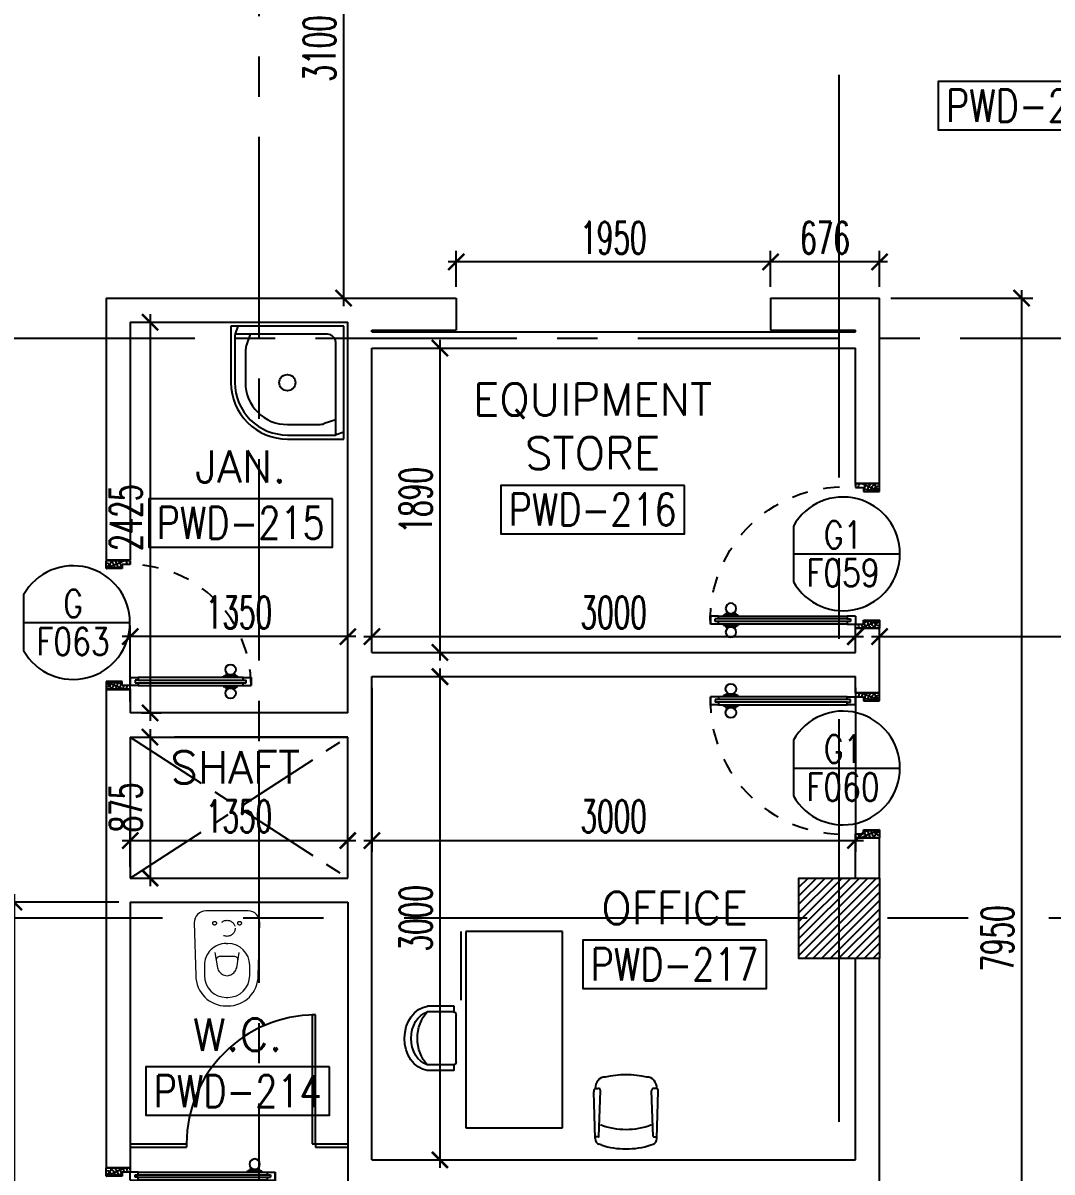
# Model space of a CAD drawing. Extents: x 88852.7 to 88945.7, y 39921.6 to 40001.1.
# Drawn here: x 88912.14 to 88918.53, y 39941.3 to 39948.44 of the extents above; entities that cross this region are included whole.
import ezdxf
from ezdxf.enums import TextEntityAlignment as Align

# ---------------------------------------------------------------- set-up
doc = ezdxf.new("R2010")
doc.units = 0
doc.header["$MEASUREMENT"] = 0
doc.header["$PDMODE"] = 34
for name, pattern in [('CENTER', [2, 1.25, -0.25, 0.25, -0.25]), ('CENTER2', [1.125, 0.75, -0.125, 0.125, -0.125]), ('CENTERX2', [4, 2.5, -0.5, 0.5, -0.5]), ('HIDDEN', [0.375, 0.25, -0.125]), ('HIDDEN2', [0.1875, 0.125, -0.0625])]:
    doc.linetypes.add(name, pattern=pattern)
doc.layers.get('0').update_dxf_attribs({"linetype": 'CONTINUOUS'})
doc.layers.get('DEFPOINTS').update_dxf_attribs({"linetype": 'CONTINUOUS'})
for name, color, linetype in [('AXES', 11, 'CENTERX2'), ('AXES1', 11, 'CENTER'), ('COL', 2, 'CONTINUOUS'), ('DIM', 4, 'CONTINUOUS'), ('DOOR', 7, 'CONTINUOUS'), ('DOOR-CR', 4, 'CONTINUOUS'), ('DOOR-NO', 3, 'CONTINUOUS'), ('FIX', 3, 'CONTINUOUS'), ('FMCHAIR', 3, 'CONTINUOUS'), ('FMDESK', 4, 'CONTINUOUS'), ('HAT', 8, 'CONTINUOUS'), ('PART', 5, 'CONTINUOUS'), ('RM-BOX', 4, 'CONTINUOUS'), ('RM-NAME', 2, 'CONTINUOUS'), ('RM-NO', 2, 'CONTINUOUS'), ('WALL', 2, 'CONTINUOUS')]:
    doc.layers.add(name, color=color, linetype=linetype)
doc.styles.add('ROMANS', font='ROMANS.shx', dxfattribs={"width": 0.6})
doc.dimstyles.new('STANDARD in', dxfattribs={"dimtxt": 0.2, "dimasz": 0.1, "dimexe": 0.07, "dimexo": 0.07, "dimgap": 0.05, "dimtad": 1, "dimdec": 0, "dimlfac": 1000, "dimzin": 0, "dimdsep": 46, "dimtxsty": 'ROMANS', "dimblk": 'ARCHTICK', "dimcen": 0.05, "dimdle": 0.05, "dimclrd": 4, "dimclre": 4, "dimclrt": 2, "dimadec": 0, "dimazin": 0, "dimtfac": 1, "dimtdec": 0, "dimtmove": 2, "dimatfit": 3, "dimfxl": 0, "dimtolj": 1, "dimtzin": 0, "dimarcsym": 0})

# ---------------------------------------------------------------- blocks, each defined once
blk = doc.blocks.new('_ARCHTICK')
at = {"color": 0, "linetype": 'ByBlock', "const_width": 0.15}
blk.add_lwpolyline([(-0.5, -0.5), (0.5, 0.5)], dxfattribs=at)
blk = doc.blocks.new('*D284')
at = {"layer": 'DEFPOINTS', "color": 0, "linetype": 'ByBlock'}
for p in [(88916.7838, 39946.9537), (88916.7838, 39946.7296), (88917.4603, 39946.7296)]:
    blk.add_point(p, dxfattribs=at)
at = {"layer": 'DIM', "color": 4, "linetype": 'ByBlock', "lineweight": -2}
for p, q in [((88916.7838, 39946.7996), (88916.7838, 39947.0237)), ((88917.4603, 39946.7996), (88917.4603, 39947.0237)), ((88917.5103, 39946.9537), (88916.7338, 39946.9537))]:
    blk.add_line(p, q, dxfattribs=at)
at = {"layer": 'DIM', "color": 4, "linetype": 'ByBlock', "lineweight": -2, "xscale": 0.1, "yscale": 0.1, "zscale": 0.1, "rotation": 180}
blk.add_blockref('_ARCHTICK', (88916.7838, 39946.9537), dxfattribs=at)
at = {"layer": 'DIM', "color": 4, "linetype": 'ByBlock', "lineweight": -2, "xscale": 0.1, "yscale": 0.1, "zscale": 0.1}
blk.add_blockref('_ARCHTICK', (88917.4603, 39946.9537), dxfattribs=at)
at = {"layer": 'DIM', "color": 2, "linetype": 'ByBlock', "insert": (88917.122, 39947.1037), "char_height": 0.2, "attachment_point": 5, "style": 'ROMANS'}
blk.add_mtext('\\A1;676', dxfattribs=at)
blk = doc.blocks.new('*D293')
at = {"layer": 'DEFPOINTS', "color": 0, "linetype": 'ByBlock'}
for p in [(88921.4603, 39944.6281), (88917.4603, 39944.4796), (88921.4603, 39944.4754)]:
    blk.add_point(p, dxfattribs=at)
at = {"layer": 'DIM', "color": 4, "linetype": 'ByBlock', "lineweight": -2}
for p, q in [((88917.4603, 39944.5496), (88917.4603, 39944.6981)), ((88921.4603, 39944.5454), (88921.4603, 39944.6981)), ((88917.4103, 39944.6281), (88921.5103, 39944.6281))]:
    blk.add_line(p, q, dxfattribs=at)
at = {"layer": 'DIM', "color": 4, "linetype": 'ByBlock', "lineweight": -2, "xscale": 0.1, "yscale": 0.1, "zscale": 0.1, "rotation": 180}
blk.add_blockref('_ARCHTICK', (88917.4603, 39944.6281), dxfattribs=at)
at = {"layer": 'DIM', "color": 4, "linetype": 'ByBlock', "lineweight": -2, "xscale": 0.1, "yscale": 0.1, "zscale": 0.1}
blk.add_blockref('_ARCHTICK', (88921.4603, 39944.6281), dxfattribs=at)
at = {"layer": 'DIM', "color": 2, "linetype": 'ByBlock', "insert": (88919.4603, 39944.7781), "char_height": 0.2, "attachment_point": 5, "style": 'ROMANS'}
blk.add_mtext('\\A1;4000', dxfattribs=at)
blk = doc.blocks.new('*D294')
at = {"layer": 'DEFPOINTS', "color": 0, "linetype": 'ByBlock'}
for p in [(88917.4603, 39946.7296), (88917.4603, 39938.7796), (88918.3422, 39938.7796)]:
    blk.add_point(p, dxfattribs=at)
at = {"layer": 'DIM', "color": 4, "linetype": 'ByBlock', "lineweight": -2}
for p, q in [((88917.5303, 39946.7296), (88918.4122, 39946.7296)), ((88918.3422, 39946.7796), (88918.3422, 39938.7296)), ((88917.5303, 39938.7796), (88918.4122, 39938.7796))]:
    blk.add_line(p, q, dxfattribs=at)
at = {"layer": 'DIM', "color": 4, "linetype": 'ByBlock', "lineweight": -2, "xscale": 0.1, "yscale": 0.1, "zscale": 0.1}
for p, rotation in [((88918.3422, 39946.7296), 90), ((88918.3422, 39938.7796), 270)]:
    blk.add_blockref('_ARCHTICK', p, dxfattribs=dict(at, rotation=rotation))
at = {"layer": 'DIM', "color": 2, "linetype": 'ByBlock', "insert": (88918.1922, 39942.7546), "char_height": 0.2, "attachment_point": 5, "rotation": 90, "style": 'ROMANS'}
blk.add_mtext('\\A1;7950', dxfattribs=at)
blk = doc.blocks.new('*D281')
at = {"layer": 'DEFPOINTS', "color": 0, "linetype": 'ByBlock'}
for p in [(88912.8103, 39944.6281), (88912.8103, 39944.1546), (88914.1603, 39944.1546)]:
    blk.add_point(p, dxfattribs=at)
at = {"layer": 'DIM', "color": 4, "linetype": 'ByBlock', "lineweight": -2}
for p, q in [((88912.8103, 39944.2246), (88912.8103, 39944.6981)), ((88914.1603, 39944.2246), (88914.1603, 39944.6981)), ((88914.2103, 39944.6281), (88912.7603, 39944.6281))]:
    blk.add_line(p, q, dxfattribs=at)
at = {"layer": 'DIM', "color": 4, "linetype": 'ByBlock', "lineweight": -2, "xscale": 0.1, "yscale": 0.1, "zscale": 0.1, "rotation": 180}
blk.add_blockref('_ARCHTICK', (88912.8103, 39944.6281), dxfattribs=at)
at = {"layer": 'DIM', "color": 4, "linetype": 'ByBlock', "lineweight": -2, "xscale": 0.1, "yscale": 0.1, "zscale": 0.1}
blk.add_blockref('_ARCHTICK', (88914.1603, 39944.6281), dxfattribs=at)
at = {"layer": 'DIM', "color": 2, "linetype": 'ByBlock', "insert": (88913.4853, 39944.7781), "char_height": 0.2, "attachment_point": 5, "style": 'ROMANS'}
blk.add_mtext('\\A1;1350', dxfattribs=at)
blk = doc.blocks.new('*D280')
at = {"layer": 'DEFPOINTS', "color": 0, "linetype": 'ByBlock'}
for p in [(88912.8103, 39946.5796), (88912.8103, 39944.1546), (88912.933, 39944.1546)]:
    blk.add_point(p, dxfattribs=at)
at = {"layer": 'DIM', "color": 4, "linetype": 'ByBlock', "lineweight": -2}
for p, q in [((88912.8803, 39946.5796), (88913.003, 39946.5796)), ((88912.933, 39946.6296), (88912.933, 39944.1046)), ((88912.8803, 39944.1546), (88913.003, 39944.1546))]:
    blk.add_line(p, q, dxfattribs=at)
at = {"layer": 'DIM', "color": 4, "linetype": 'ByBlock', "lineweight": -2, "xscale": 0.1, "yscale": 0.1, "zscale": 0.1}
for p, rotation in [((88912.933, 39946.5796), 90), ((88912.933, 39944.1546), 270)]:
    blk.add_blockref('_ARCHTICK', p, dxfattribs=dict(at, rotation=rotation))
at = {"layer": 'DIM', "color": 2, "linetype": 'ByBlock', "insert": (88912.783, 39945.3671), "char_height": 0.2, "attachment_point": 5, "rotation": 90, "style": 'ROMANS'}
blk.add_mtext('\\A1;2425', dxfattribs=at)
blk = doc.blocks.new('*D282')
at = {"layer": 'DEFPOINTS', "color": 0, "linetype": 'ByBlock'}
for p in [(88914.3103, 39946.4196), (88914.3103, 39944.5296), (88914.7323, 39944.5296)]:
    blk.add_point(p, dxfattribs=at)
at = {"layer": 'DIM', "color": 4, "linetype": 'ByBlock', "lineweight": -2}
for p, q in [((88914.7323, 39946.4696), (88914.7323, 39944.4796)), ((88914.3803, 39946.4196), (88914.8023, 39946.4196)), ((88914.3803, 39944.5296), (88914.8023, 39944.5296))]:
    blk.add_line(p, q, dxfattribs=at)
at = {"layer": 'DIM', "color": 4, "linetype": 'ByBlock', "lineweight": -2, "xscale": 0.1, "yscale": 0.1, "zscale": 0.1}
for p, rotation in [((88914.7323, 39946.4196), 90), ((88914.7323, 39944.5296), 270)]:
    blk.add_blockref('_ARCHTICK', p, dxfattribs=dict(at, rotation=rotation))
at = {"layer": 'DIM', "color": 2, "linetype": 'ByBlock', "insert": (88914.5823, 39945.4746), "char_height": 0.2, "attachment_point": 5, "rotation": 90, "style": 'ROMANS'}
blk.add_mtext('\\A1;1890', dxfattribs=at)
blk = doc.blocks.new('*D288')
at = {"layer": 'DEFPOINTS', "color": 0, "linetype": 'ByBlock'}
for p in [(88914.1603, 39943.3621), (88912.8103, 39943.1296), (88914.1603, 39943.1296)]:
    blk.add_point(p, dxfattribs=at)
at = {"layer": 'DIM', "color": 4, "linetype": 'ByBlock', "lineweight": -2}
for p, q in [((88912.8103, 39943.1996), (88912.8103, 39943.4321)), ((88914.1603, 39943.1996), (88914.1603, 39943.4321)), ((88912.7603, 39943.3621), (88914.2103, 39943.3621))]:
    blk.add_line(p, q, dxfattribs=at)
at = {"layer": 'DIM', "color": 4, "linetype": 'ByBlock', "lineweight": -2, "xscale": 0.1, "yscale": 0.1, "zscale": 0.1, "rotation": 180}
blk.add_blockref('_ARCHTICK', (88912.8103, 39943.3621), dxfattribs=at)
at = {"layer": 'DIM', "color": 4, "linetype": 'ByBlock', "lineweight": -2, "xscale": 0.1, "yscale": 0.1, "zscale": 0.1}
blk.add_blockref('_ARCHTICK', (88914.1603, 39943.3621), dxfattribs=at)
at = {"layer": 'DIM', "color": 2, "linetype": 'ByBlock', "insert": (88913.4853, 39943.5121), "char_height": 0.2, "attachment_point": 5, "style": 'ROMANS'}
blk.add_mtext('\\A1;1350', dxfattribs=at)
blk = doc.blocks.new('*D290')
at = {"layer": 'DEFPOINTS', "color": 0, "linetype": 'ByBlock'}
for p in [(88912.8103, 39942.9796), (88912.0892, 39939.1796), (88912.8103, 39939.1796)]:
    blk.add_point(p, dxfattribs=at)
at = {"layer": 'DIM', "color": 4, "linetype": 'ByBlock', "lineweight": -2}
for p, q in [((88912.0892, 39943.0296), (88912.0892, 39939.1296)), ((88912.7403, 39942.9796), (88912.0192, 39942.9796)), ((88912.7403, 39939.1796), (88912.0192, 39939.1796))]:
    blk.add_line(p, q, dxfattribs=at)
at = {"layer": 'DIM', "color": 4, "linetype": 'ByBlock', "lineweight": -2, "xscale": 0.1, "yscale": 0.1, "zscale": 0.1}
for p, rotation in [((88912.0892, 39942.9796), 90), ((88912.0892, 39939.1796), 270)]:
    blk.add_blockref('_ARCHTICK', p, dxfattribs=dict(at, rotation=rotation))
at = {"layer": 'DIM', "color": 2, "linetype": 'ByBlock', "insert": (88911.9392, 39941.0796), "char_height": 0.2, "attachment_point": 5, "rotation": 90, "style": 'ROMANS'}
blk.add_mtext('\\A1;3800', dxfattribs=at)
blk = doc.blocks.new('*D286')
at = {"layer": 'DEFPOINTS', "color": 0, "linetype": 'ByBlock'}
for p in [(88914.3103, 39944.3796), (88914.3103, 39941.3796), (88914.7323, 39941.3796)]:
    blk.add_point(p, dxfattribs=at)
at = {"layer": 'DIM', "color": 4, "linetype": 'ByBlock', "lineweight": -2}
for p, q in [((88914.3803, 39944.3796), (88914.8023, 39944.3796)), ((88914.7323, 39944.4296), (88914.7323, 39941.3296)), ((88914.3803, 39941.3796), (88914.8023, 39941.3796))]:
    blk.add_line(p, q, dxfattribs=at)
at = {"layer": 'DIM', "color": 4, "linetype": 'ByBlock', "lineweight": -2, "xscale": 0.1, "yscale": 0.1, "zscale": 0.1}
for p, rotation in [((88914.7323, 39944.3796), 90), ((88914.7323, 39941.3796), 270)]:
    blk.add_blockref('_ARCHTICK', p, dxfattribs=dict(at, rotation=rotation))
at = {"layer": 'DIM', "color": 2, "linetype": 'ByBlock', "insert": (88914.5823, 39942.8796), "char_height": 0.2, "attachment_point": 5, "rotation": 90, "style": 'ROMANS'}
blk.add_mtext('\\A1;3000', dxfattribs=at)
blk = doc.blocks.new('*D287')
at = {"layer": 'DEFPOINTS', "color": 0, "linetype": 'ByBlock'}
for p in [(88912.8103, 39944.0046), (88912.8103, 39943.1296), (88912.933, 39943.1296)]:
    blk.add_point(p, dxfattribs=at)
at = {"layer": 'DIM', "color": 4, "linetype": 'ByBlock', "lineweight": -2}
for p, q in [((88912.8803, 39944.0046), (88913.003, 39944.0046)), ((88912.933, 39944.0546), (88912.933, 39943.0796)), ((88912.8803, 39943.1296), (88913.003, 39943.1296))]:
    blk.add_line(p, q, dxfattribs=at)
at = {"layer": 'DIM', "color": 4, "linetype": 'ByBlock', "lineweight": -2, "xscale": 0.1, "yscale": 0.1, "zscale": 0.1}
for p, rotation in [((88912.933, 39944.0046), 90), ((88912.933, 39943.1296), 270)]:
    blk.add_blockref('_ARCHTICK', p, dxfattribs=dict(at, rotation=rotation))
at = {"layer": 'DIM', "color": 2, "linetype": 'ByBlock', "insert": (88912.783, 39943.5671), "char_height": 0.2, "attachment_point": 5, "rotation": 90, "style": 'ROMANS'}
blk.add_mtext('\\A1;875', dxfattribs=at)
blk = doc.blocks.new('*D283')
at = {"layer": 'DEFPOINTS', "color": 0, "linetype": 'ByBlock'}
for p in [(88917.3103, 39944.6281), (88914.3103, 39944.5296), (88917.3103, 39944.5296)]:
    blk.add_point(p, dxfattribs=at)
at = {"layer": 'DIM', "color": 4, "linetype": 'ByBlock', "lineweight": -2}
for p, q in [((88914.3103, 39944.5996), (88914.3103, 39944.6981)), ((88917.3103, 39944.5996), (88917.3103, 39944.6981)), ((88914.2603, 39944.6281), (88917.3603, 39944.6281))]:
    blk.add_line(p, q, dxfattribs=at)
at = {"layer": 'DIM', "color": 4, "linetype": 'ByBlock', "lineweight": -2, "xscale": 0.1, "yscale": 0.1, "zscale": 0.1, "rotation": 180}
blk.add_blockref('_ARCHTICK', (88914.3103, 39944.6281), dxfattribs=at)
at = {"layer": 'DIM', "color": 4, "linetype": 'ByBlock', "lineweight": -2, "xscale": 0.1, "yscale": 0.1, "zscale": 0.1}
blk.add_blockref('_ARCHTICK', (88917.3103, 39944.6281), dxfattribs=at)
at = {"layer": 'DIM', "color": 2, "linetype": 'ByBlock', "insert": (88915.8103, 39944.7781), "char_height": 0.2, "attachment_point": 5, "style": 'ROMANS'}
blk.add_mtext('\\A1;3000', dxfattribs=at)
blk = doc.blocks.new('*D285')
at = {"layer": 'DEFPOINTS', "color": 0, "linetype": 'ByBlock'}
for p in [(88914.8338, 39946.9537), (88914.8338, 39946.7296), (88916.7838, 39946.7296)]:
    blk.add_point(p, dxfattribs=at)
at = {"layer": 'DIM', "color": 4, "linetype": 'ByBlock', "lineweight": -2}
for p, q in [((88914.8338, 39946.7996), (88914.8338, 39947.0237)), ((88916.7838, 39946.7996), (88916.7838, 39947.0237)), ((88916.8338, 39946.9537), (88914.7838, 39946.9537))]:
    blk.add_line(p, q, dxfattribs=at)
at = {"layer": 'DIM', "color": 4, "linetype": 'ByBlock', "lineweight": -2, "xscale": 0.1, "yscale": 0.1, "zscale": 0.1, "rotation": 180}
blk.add_blockref('_ARCHTICK', (88914.8338, 39946.9537), dxfattribs=at)
at = {"layer": 'DIM', "color": 4, "linetype": 'ByBlock', "lineweight": -2, "xscale": 0.1, "yscale": 0.1, "zscale": 0.1}
blk.add_blockref('_ARCHTICK', (88916.7838, 39946.9537), dxfattribs=at)
at = {"layer": 'DIM', "color": 2, "linetype": 'ByBlock', "insert": (88915.8088, 39947.1037), "char_height": 0.2, "attachment_point": 5, "style": 'ROMANS'}
blk.add_mtext('\\A1;1950', dxfattribs=at)
blk = doc.blocks.new('*D289')
at = {"layer": 'DEFPOINTS', "color": 0, "linetype": 'ByBlock'}
for p in [(88914.3103, 39944.3796), (88917.3103, 39944.3796), (88917.3103, 39943.3621)]:
    blk.add_point(p, dxfattribs=at)
at = {"layer": 'DIM', "color": 4, "linetype": 'ByBlock', "lineweight": -2}
for p, q in [((88914.3103, 39944.3096), (88914.3103, 39943.2921)), ((88917.3103, 39944.3096), (88917.3103, 39943.2921)), ((88914.2603, 39943.3621), (88917.3603, 39943.3621))]:
    blk.add_line(p, q, dxfattribs=at)
at = {"layer": 'DIM', "color": 4, "linetype": 'ByBlock', "lineweight": -2, "xscale": 0.1, "yscale": 0.1, "zscale": 0.1, "rotation": 180}
blk.add_blockref('_ARCHTICK', (88914.3103, 39943.3621), dxfattribs=at)
at = {"layer": 'DIM', "color": 4, "linetype": 'ByBlock', "lineweight": -2, "xscale": 0.1, "yscale": 0.1, "zscale": 0.1}
blk.add_blockref('_ARCHTICK', (88917.3103, 39943.3621), dxfattribs=at)
at = {"layer": 'DIM', "color": 2, "linetype": 'ByBlock', "insert": (88915.8103, 39943.5121), "char_height": 0.2, "attachment_point": 5, "style": 'ROMANS'}
blk.add_mtext('\\A1;3000', dxfattribs=at)
blk = doc.blocks.new('JAN-001')
for p, q in [((730, -30), (30, -30)), ((30, -30), (30, -730)), ((687.8, -30), (703.6, -76)), ((730, -380), (730, -30)), ((80, -130), (80, -704.6)), ((704.6, -80), (130, -80)), ((609.8, -80), (634.5, -151.8)), ((705, -380), (705, -84.2)), ((640, -380), (640, -184.4)), ((80, -609.8), (151.8, -634.5)), ((184.4, -640), (380, -640)), ((30, -687.8), (76, -703.6)), ((84.2, -705), (380, -705)), ((30, -730), (380, -730))]:
    blk.add_line(p, q)
blk.add_circle((380, -380), 50)
for centre, radius, start, end in [((130, -130), 50, 90, 180), ((680, -84.2), 25, 0, 19.0039), ((540, -184.4), 100, 0, 19.0039), ((380, -380), 350, 270, 0), ((380, -380), 325, 270, 0), ((380, -380), 260, 270, 0), ((184.4, -540), 100, 250.9961, 270), ((84.2, -680), 25, 250.9961, 270)]:
    blk.add_arc(centre, radius, start, end)
blk = doc.blocks.new('WC1')
at = {"layer": 'FIX', "lineweight": 20}
for p, q in [((-210, 203.8), (-538, 193.8)), ((-475, 140.8), (-538, 140.8)), ((-394.8, 75.7), (-490.4, 60.1)), ((-137, 0), (-137, 130.8)), ((-727, 4.8), (-727, -4.8)), ((-674, 4.8), (-674, -4.8)), ((-533.7, 24.2), (-539.5, 0)), ((-539.5, 0), (-533.7, -24.2)), ((-339, 4.8), (-339, -4.8)), ((-137, -130.8), (-137, 0)), ((-490.4, -60.1), (-394.8, -75.7)), ((-538, -140.8), (-475, -140.8)), ((-538, -193.8), (-210, -203.8)), ((-213.2, -203.8), (-210, -203.8))]:
    blk.add_line(p, q, dxfattribs=at)
at = {"layer": 'FIX', "linetype": 'Continuous', "lineweight": 20}
blk.add_line((-420.1, -47.3), (-420.4, 44.6), dxfattribs=at)
at = {"layer": 'FIX', "linetype": 'HIDDEN', "lineweight": 20, "ltscale": 0.05}
for centre in [(-213.2, 77.5), (-213.2, -77.5)]:
    blk.add_circle(centre, 11.6, dxfattribs=at)
at = {"layer": 'FIX', "linetype": 'HIDDEN2', "lineweight": 20, "ltscale": 0.3}
blk.add_circle((-245, 0), 49.8, dxfattribs=at)
at = {"layer": 'FIX', "lineweight": 20}
for centre, radius, start, end in [((-538, 4.8), 189, 90, 180), ((-210, 130.8), 73, 360, 90), ((-538, 4.8), 136, 90, 180), ((-475, 4.8), 136, 360, 90), ((-473, -6.9), 68.2, 128.92417, 152.84682), ((-464.4, -17.6), 82, 108.49595, 128.92417), ((-538, -4.8), 189, 180, 270), ((-538, -4.8), 136, 180, 270), ((-473, 6.9), 68.2, 207.15318, 231.07583), ((-464.4, 17.6), 82, 231.07583, 251.50405), ((-475, -4.8), 136, 270, 0), ((-210, -130.8), 73, 270, 0)]:
    blk.add_arc(centre, radius, start, end, dxfattribs=at)
at = {"layer": 'FIX', "linetype": 'Continuous', "lineweight": 20}
for centre, start, end in [((-442.7, 45.5), 357.66621, 91.61215), ((-442.4, -45.6), 268.38785, 2.33379)]:
    blk.add_arc(centre, 22.3, start, end, dxfattribs=at)
blk = doc.blocks.new('DD1')
at = {"layer": 'DOOR-CR'}
blk.add_line((-307.6, 0), (352.8, 0), dxfattribs=at)
blk.add_lwpolyline([(-307.6, -172.9, 3.820224), (-307.6, 172.9)], format="xyb", close=True, dxfattribs=at)
at = {"layer": 'DOOR-NO', "style": 'ROMANS', "width": 0.8}
for tag, p in [('G', (0, 141.5)), ('000', (0, -141.4))]:
    blk.add_attdef(tag, text='', height=204, dxfattribs=at).set_placement(p, align=Align.MIDDLE)
blk = doc.blocks.new('DOOR90')
at = {"layer": 'DOOR', "linetype": 'ByBlock'}
for p, q in [((0, 0), (-150, 0)), ((-200, -25), (-1000, -25)), ((-200, -42), (-1000, -42)), ((-200, -58), (-1000, -58)), ((-1000, -75), (-200, -75))]:
    blk.add_line(p, q, dxfattribs=at)
at = {"layer": 'DOOR', "color": 0, "linetype": 'ByBlock'}
for p, q in [((-150, 0), (-150, -25)), ((-150, 0), (0, 0)), ((0, -50), (0, 0)), ((-1050, -25), (-1050, -75)), ((-1050, -75), (-1050, -25)), ((-1000, -25), (-1050, -25)), ((-1020, -42), (-1020, -58)), ((-1000, -42), (-1020, -42)), ((-1000, -58), (-1020, -58)), ((-1000, -25), (-1000, -42)), ((-1000, -58), (-1000, -75)), ((-967.6, -25), (-967.6, -17.8)), ((-877.6, -17.8), (-967.6, -17.8)), ((-955, -17.8), (-955, -8.8)), ((-955, -8.8), (-890.2, -8.8)), ((-955, -17.8), (-890.2, -17.8)), ((-890.2, -17.8), (-890.2, -8.8)), ((-877.6, -25), (-877.6, -17.8)), ((-200, -42), (-200, -25)), ((-200, -25), (-150, -25)), ((-180, -42), (-200, -42)), ((-200, -75), (-200, -58)), ((-200, -58), (-180, -58)), ((-180, -58), (-180, -42)), ((-150, -75), (-150, -25)), ((-150, -25), (-100, -25)), ((-100, -25), (-100, -50)), ((-100, -50), (0, -50)), ((-1000, -75), (-1050, -75)), ((-967.6, -75), (-967.6, -82.2)), ((-877.6, -82.2), (-967.6, -82.2)), ((-955, -82.2), (-955, -91.2)), ((-955, -82.2), (-890.2, -82.2)), ((-955, -91.2), (-890.2, -91.2)), ((-890.2, -82.2), (-890.2, -91.2)), ((-877.6, -75), (-877.6, -82.2)), ((-150, -75), (-200, -75)), ((-100, -850), (0, -850)), ((-100, -875), (-100, -850)), ((0, -850), (0, -900)), ((-150, -900), (-150, -875)), ((-150, -875), (-100, -875)), ((0, -900), (-150, -900)), ((-150, -900), (0, -900))]:
    blk.add_line(p, q, dxfattribs=at)
at = {"layer": 'DOOR', "color": 9, "linetype": 'ByBlock'}
for p, q in [((0, -50), (-113.7, 0)), ((0, -50), (-40.1, 0)), ((0, -50), (-100, -36.6)), ((0, -850), (-113.7, -900)), ((0, -850), (-100, -863.4)), ((0, -850), (-40.1, -900))]:
    blk.add_line(p, q, dxfattribs=at)
at = {"layer": 'DOOR', "color": 0, "linetype": 'ByBlock'}
for centre in [(-922.6, 23.5), (-922.6, -123.5)]:
    blk.add_circle(centre, 32.4, dxfattribs=at)
at = {"layer": 'DOOR', "color": 9, "linetype": 'ByBlock'}
for centre, radius, start, end in [((0, -50), 74.4, 137.77643, 180), ((0, -50), 54.4, 113.20738, 180), ((0, -50), 154.4, 161.10529, 166.28577), ((0, -50), 134.4, 158.15985, 169.28002), ((0, -50), 114.4, 154.08384, 167.37743), ((0, -50), 94.4, 148.01819, 180), ((0, -50), 34.4, 90, 180), ((0, -50), 14.4, 90, 180), ((0, -850), 94.4, 180, 211.98181), ((0, -850), 74.4, 180, 222.22357), ((0, -850), 54.4, 180, 246.79262), ((0, -850), 34.4, 180, 270), ((0, -850), 14.4, 180, 270), ((0, -850), 154.4, 193.71423, 198.89471), ((0, -850), 134.4, 190.71998, 201.84015)]:
    blk.add_arc(centre, radius, start, end, dxfattribs=at)
at = {"layer": 'DOOR', "linetype": 'HIDDEN', "ltscale": 0.5}
blk.add_arc((-222.2, -50), 828.2, 178.27012, 275.00304, dxfattribs=at)
blk = doc.blocks.new('RM1')
at = {"layer": 'RM-BOX'}
blk.add_lwpolyline([(569.9, -200), (-569.9, -200), (-569.9, -500), (569.9, -500)], close=True, dxfattribs=at)
at = {"layer": 'RM-NAME', "style": 'ROMANS'}
for tag, p in [('ROOMNAME1', (0, 323.8)), ('ROOMNAME2', (0, 0))]:
    blk.add_attdef(tag, text='', height=200, dxfattribs=at).set_placement(p, align=Align.MIDDLE)
at = {"layer": 'RM-NO', "style": 'ROMANS', "width": 0.8}
blk.add_attdef('ROOMNO', text='', height=200, dxfattribs=at).set_placement((0, -350), align=Align.MIDDLE)
blk = doc.blocks.new('*X86')
at = {"color": 0}
for p, q in [((235128.6, 132668.8), (235609.5, 133149.7)), ((235128.6, 132721.8), (235556.5, 133149.7)), ((235128.6, 132774.8), (235503.4, 133149.7)), ((235128.6, 132827.9), (235450.4, 133149.7)), ((235128.6, 132880.9), (235397.4, 133149.7)), ((235128.6, 132933.9), (235344.3, 133149.7)), ((235128.6, 132987), (235291.3, 133149.7)), ((235128.6, 133040), (235238.3, 133149.7)), ((235128.6, 133093), (235185.2, 133149.7)), ((235162.5, 132649.7), (235628.6, 133115.8)), ((235215.6, 132649.7), (235628.6, 133062.7)), ((235268.6, 132649.7), (235628.6, 133009.7)), ((235321.6, 132649.7), (235628.6, 132956.7)), ((235374.7, 132649.7), (235628.6, 132903.6)), ((235427.7, 132649.7), (235628.6, 132850.6)), ((235480.7, 132649.7), (235628.6, 132797.6)), ((235533.8, 132649.7), (235628.6, 132744.5)), ((235586.8, 132649.7), (235628.6, 132691.5))]:
    blk.add_line(p, q, dxfattribs=at)
blk = doc.blocks.new('COL50')
at = {"layer": 'COL'}
blk.add_lwpolyline([(-250, 250), (-250, -250), (250, -250), (250, 250)], close=True, dxfattribs=at)
blk = doc.blocks.new('CHR2')
for p, q in [((-0.861, 0.48), (-0.229, 0.5)), ((-0.836, 0.425), (-0.836, 0.475)), ((-0.183, 0.469), (-0.183, 0.436)), ((-0.947, 0.386), (-0.937, 0.42)), ((-0.834, 0.423), (-0.215, 0.396)), ((-0.947, -0.386), (-0.937, -0.42)), ((-0.836, -0.425), (-0.836, -0.481)), ((-0.834, -0.423), (-0.215, -0.396)), ((-0.183, -0.469), (-0.183, -0.436)), ((-0.861, -0.48), (-0.223, -0.499))]:
    blk.add_line(p, q)
for centre, radius, start, end in [((-0.857, 0.397), 0.0833, 92.5404, 163.5801), ((-0.219, 0.466), 0.0359, 3.8781, 106.7041), ((-0.184, 0.325), 0.154, 359.6456, 90.3755), ((0.442, 0), 1.442, 164.4748, 195.5252), ((-0.834, 0.425), 0.00208, 180, 267.4596), ((0.516, 0), 1.253, 161.5812, 198.4188), ((-0.214, 0.428), 0.0319, 268.1708, 14.5154), ((-1.747, 0), 1.747, 349.2995, 10.7005), ((-0.857, -0.397), 0.0833, 196.4199, 267.4596), ((-0.834, -0.425), 0.00208, 92.5404, 180), ((-0.214, -0.428), 0.0319, 345.4846, 91.8292), ((-0.184, -0.325), 0.154, 269.6202, 0.3544), ((-0.215, -0.468), 0.0316, 255.3205, 359.2331)]:
    blk.add_arc(centre, radius, start, end)
blk = doc.blocks.new('DOOR80')
at = {"layer": 'DOOR', "color": 0, "linetype": 'ByBlock'}
for p, q in [((-75, 850), (-75, 900)), ((-75, 900), (-25, 900)), ((-25, 900), (-75, 900)), ((-58, 850), (-58, 870)), ((-42, 870), (-58, 870)), ((-42, 850), (-42, 870)), ((-25, 850), (-25, 900)), ((-91.2, 805), (-91.2, 740.2)), ((-82.2, 805), (-91.2, 805)), ((-82.2, 727.6), (-82.2, 817.6)), ((-75, 817.6), (-82.2, 817.6)), ((-82.2, 805), (-82.2, 740.2)), ((-58, 850), (-75, 850)), ((-25, 850), (-42, 850)), ((-25, 817.6), (-17.8, 817.6)), ((-17.8, 727.6), (-17.8, 817.6)), ((-17.8, 805), (-17.8, 740.2)), ((-17.8, 805), (-8.8, 805)), ((-8.8, 805), (-8.8, 740.2)), ((-82.2, 740.2), (-91.2, 740.2)), ((-75, 727.6), (-82.2, 727.6)), ((-25, 727.6), (-17.8, 727.6)), ((-17.8, 740.2), (-8.8, 740.2)), ((-800, 150), (-800, 0)), ((-800, 150), (-775, 150)), ((-800, 0), (-800, 150)), ((-775, 150), (-775, 100)), ((-75, 200), (-58, 200)), ((-75, 150), (-75, 200)), ((-75, 150), (-25, 150)), ((-58, 200), (-58, 180)), ((-58, 180), (-42, 180)), ((-42, 200), (-25, 200)), ((-42, 180), (-42, 200)), ((-25, 200), (-25, 150)), ((0, 150), (-25, 150)), ((-25, 150), (-25, 100)), ((0, 0), (0, 150)), ((0, 150), (0, 0)), ((-775, 100), (-750, 100)), ((-750, 100), (-750, 0)), ((-50, 100), (-50, 0)), ((-25, 100), (-50, 100)), ((-750, 0), (-800, 0)), ((-50, 0), (0, 0))]:
    blk.add_line(p, q, dxfattribs=at)
at = {"layer": 'DOOR', "linetype": 'ByBlock'}
for p, q in [((-75, 850), (-75, 200)), ((-58, 200), (-58, 850)), ((-42, 200), (-42, 850)), ((-25, 200), (-25, 850))]:
    blk.add_line(p, q, dxfattribs=at)
at = {"layer": 'DOOR', "color": 9, "linetype": 'ByBlock'}
for p, q in [((-750, 0), (-800, 113.7)), ((-750, 0), (-763.4, 100)), ((-50, 0), (0, 113.7)), ((-50, 0), (-36.6, 100)), ((-750, 0), (-800, 40.1)), ((-50, 0), (0, 40.1))]:
    blk.add_line(p, q, dxfattribs=at)
at = {"layer": 'DOOR', "color": 0, "linetype": 'ByBlock'}
for centre in [(-123.5, 772.6), (23.5, 772.6)]:
    blk.add_circle(centre, 32.4, dxfattribs=at)
at = {"layer": 'DOOR', "linetype": 'HIDDEN', "ltscale": 0.5}
blk.add_arc((-25, 150), 750, 90, 180, dxfattribs=at)
at = {"layer": 'DOOR', "color": 9, "linetype": 'ByBlock'}
for centre, radius, start, end in [((-750, 0), 154.4, 103.71423, 108.89471), ((-50, 0), 154.4, 71.10529, 76.28577), ((-750, 0), 134.4, 100.71998, 111.84015), ((-750, 0), 94.4, 90, 121.98181), ((-750, 0), 74.4, 90, 132.22357), ((-50, 0), 94.4, 58.01819, 90), ((-50, 0), 74.4, 47.77643, 90), ((-50, 0), 134.4, 68.15985, 79.28002), ((-50, 0), 114.4, 64.08384, 77.37743), ((-750, 0), 54.4, 90, 156.79262), ((-750, 0), 34.4, 90, 180), ((-750, 0), 14.4, 90, 180), ((-50, 0), 54.4, 23.20738, 90), ((-50, 0), 34.4, 0, 90), ((-50, 0), 14.4, 0, 90)]:
    blk.add_arc(centre, radius, start, end, dxfattribs=at)
blk = doc.blocks.new('CHR3')
for p, q in [((-0.039, 0.5), (-0.558, 0.5)), ((-0.05, 0.412), (-0.558, 0.412)), ((-0.039, 0.5), (-0.039, 0.412)), ((0, 0.362), (0, -0.362)), ((-0.05, -0.412), (-0.558, -0.412)), ((-0.039, -0.5), (-0.553, -0.5)), ((-0.039, -0.411), (-0.039, -0.5))]:
    blk.add_line(p, q)
for centre, radius, start, end in [((-0.497, 0), 0.503, 97.0495, 263.5769), ((-0.446, 0), 0.427, 105.249, 254.751), ((-0.212, 0), 0.538, 130.0756, 229.9244), ((-0.05, 0.362), 0.05, 0, 90), ((-0.05, -0.362), 0.05, 270, 0)]:
    blk.add_arc(centre, radius, start, end)
blk = doc.blocks.new('DESK-O')
for p, q in [((0, 0), (1, 0)), ((0, -1), (0, 0)), ((1, 0), (1, -1)), ((1, -1), (0, -1)), ((1, -1.05), (0.65, -1.05))]:
    blk.add_line(p, q)
blk = doc.blocks.new('*D822')
at = {"layer": 'DEFPOINTS', "color": 0, "linetype": 'ByBlock'}
for p in [(88913.7276, 39949.8296), (88913.7265, 39946.7296), (88914.1347, 39946.7296)]:
    blk.add_point(p, dxfattribs=at)
at = {"layer": 'DIM', "color": 4, "linetype": 'ByBlock', "lineweight": -2}
for p, q in [((88914.1347, 39949.8796), (88914.1347, 39946.6796)), ((88913.7976, 39949.8296), (88914.2047, 39949.8296)), ((88913.7965, 39946.7296), (88914.2047, 39946.7296))]:
    blk.add_line(p, q, dxfattribs=at)
at = {"layer": 'DIM', "color": 4, "linetype": 'ByBlock', "lineweight": -2, "xscale": 0.1, "yscale": 0.1, "zscale": 0.1}
for p, rotation in [((88914.1347, 39949.8296), 90), ((88914.1347, 39946.7296), 270)]:
    blk.add_blockref('_ARCHTICK', p, dxfattribs=dict(at, rotation=rotation))
at = {"layer": 'DIM', "color": 2, "linetype": 'ByBlock', "insert": (88913.9847, 39948.2796), "char_height": 0.2, "attachment_point": 5, "rotation": 90, "style": 'ROMANS'}
blk.add_mtext('\\A1;3100', dxfattribs=at)

msp = doc.modelspace()

# ---------------------------------------------------------------- linework, layer by layer
at = {"layer": 'AXES'}
for p, q in [((88917.2103, 39921.6153), (88917.2103, 40000.4279)), ((88945.0103, 39942.8796), (88876.9703, 39942.8796))]:
    msp.add_line(p, q, dxfattribs=at)
at = {"layer": 'AXES1'}
for p, q in [((88913.6103, 39928.4796), (88913.6103, 39987.2996)), ((88935.2103, 39946.4796), (88876.9703, 39946.4796))]:
    msp.add_line(p, q, dxfattribs=at)
at = {"layer": 'PART', "linetype": 'ByBlock'}
for p, q in [((88913.9603, 39942.2796), (88913.9403, 39942.2796)), ((88913.9403, 39942.2796), (88913.9403, 39941.4796)), ((88913.9603, 39941.4796), (88913.9603, 39942.2796)), ((88912.8103, 39941.4796), (88913.1603, 39941.4796)), ((88912.8103, 39941.4596), (88913.1603, 39941.4596)), ((88913.1603, 39941.4796), (88913.1603, 39941.4596)), ((88913.9403, 39941.4796), (88913.9603, 39941.4796)), ((88913.9603, 39941.4796), (88913.9603, 39941.4596)), ((88913.9603, 39941.4796), (88914.1603, 39941.4796)), ((88913.9603, 39941.4596), (88914.1603, 39941.4596))]:
    msp.add_line(p, q, dxfattribs=at)
msp.add_arc((88913.9603, 39941.4796), 0.8, 90, 180, dxfattribs=at)
at = {"layer": 'WALL'}
for p, q in [((88912.6603, 39946.7296), (88914.8338, 39946.7296)), ((88912.6603, 39946.7296), (88912.6603, 39945.1046)), ((88914.8338, 39946.7296), (88914.8338, 39946.5296)), ((88916.7838, 39946.7296), (88916.7838, 39946.5296)), ((88916.7838, 39946.7296), (88917.4603, 39946.7296)), ((88917.4603, 39945.5796), (88917.4603, 39946.7296)), ((88912.8103, 39946.5796), (88914.1603, 39946.5796)), ((88912.8103, 39946.5796), (88912.8103, 39945.1046)), ((88914.1603, 39944.1546), (88914.1603, 39946.5796)), ((88914.3103, 39946.5296), (88914.8338, 39946.5296)), ((88914.3103, 39946.5196), (88914.3103, 39946.5296)), ((88914.3103, 39946.5196), (88917.3103, 39946.5196)), ((88916.7838, 39946.5296), (88917.3103, 39946.5296)), ((88917.3103, 39946.5196), (88917.3103, 39946.5296)), ((88914.3103, 39944.5296), (88914.3103, 39946.4196)), ((88914.3103, 39946.4196), (88917.3103, 39946.4196)), ((88917.3103, 39945.5796), (88917.3103, 39946.4196)), ((88917.3103, 39945.5796), (88917.4603, 39945.5796)), ((88912.6603, 39945.1046), (88912.8103, 39945.1046)), ((88917.3103, 39944.5296), (88917.3103, 39944.6796)), ((88917.3103, 39944.6796), (88917.4603, 39944.6796)), ((88917.4603, 39944.2796), (88917.4603, 39944.6796)), ((88914.3103, 39944.5296), (88917.3103, 39944.5296)), ((88914.3103, 39941.3796), (88914.3103, 39944.3796)), ((88914.3103, 39944.3796), (88917.3103, 39944.3796)), ((88917.3103, 39944.2796), (88917.3103, 39944.3796)), ((88912.6603, 39944.3046), (88912.8103, 39944.3046)), ((88912.6603, 39944.3046), (88912.6603, 39941.3296)), ((88912.8103, 39944.3046), (88912.8103, 39944.1546)), ((88917.3103, 39944.2796), (88917.4603, 39944.2796)), ((88914.1603, 39944.1546), (88912.8103, 39944.1546)), ((88912.8103, 39944.0046), (88914.1603, 39944.0046)), ((88912.8103, 39944.0046), (88912.8103, 39943.1296)), ((88914.1603, 39944.0046), (88913.0853, 39944.0046)), ((88914.1603, 39943.1296), (88914.1603, 39944.0046)), ((88917.3103, 39943.1296), (88917.3103, 39943.3796)), ((88917.3103, 39943.3796), (88917.4603, 39943.3796)), ((88917.4603, 39943.1296), (88917.4603, 39943.3796)), ((88912.8103, 39943.1296), (88914.1603, 39943.1296)), ((88912.8103, 39942.9796), (88914.1603, 39942.9796)), ((88912.8103, 39942.9796), (88912.8103, 39941.3296)), ((88914.1603, 39942.9796), (88914.1603, 39939.1796)), ((88917.3103, 39941.3796), (88917.3103, 39942.6296)), ((88917.4603, 39940.2296), (88917.4603, 39942.6296)), ((88914.3103, 39941.3796), (88917.3103, 39941.3796)), ((88912.8103, 39941.3296), (88912.6603, 39941.3296))]:
    msp.add_line(p, q, dxfattribs=at)
at = {"layer": 'WALL', "color": 97, "linetype": 'CENTER2', "ltscale": 0.7}
for p, q in [((88912.8103, 39943.1296), (88914.1603, 39944.0046)), ((88912.8103, 39944.0046), (88914.1603, 39943.1296))]:
    msp.add_line(p, q, dxfattribs=at)
at = {"layer": 'WALL', "linetype": 'ByBlock', "ltscale": 0.3}
msp.add_lwpolyline([(88916.9603, 39943.1296), (88917.4603, 39943.1296), (88917.4603, 39942.6296), (88916.9603, 39942.6296)], close=True, dxfattribs=at)

# ---------------------------------------------------------------- block references
at = {"layer": 'COL', "xscale": -0.001, "yscale": 0.001, "zscale": 0.001}
msp.add_blockref('COL50', (88917.2103, 39942.8796), dxfattribs=at)
at = {"layer": 'DOOR', "color": 0, "linetype": 'ByBlock', "yscale": 0.001, "zscale": 0.001}
for name, p, xscale, rotation in [('DOOR90', (88917.4603, 39944.6796), -0.001, 180), ('DOOR80', (88912.6603, 39944.3), 0.001, 270)]:
    msp.add_blockref(name, p, dxfattribs=dict(at, xscale=xscale, rotation=rotation))
for p, xscale in [((88917.4603, 39944.2796), 0.001), ((88912.6603, 39941.3296), -0.001)]:
    msp.add_blockref('DOOR90', p, dxfattribs=dict(at, xscale=xscale))
at = {"layer": 'DOOR-NO'}
ref = msp.add_blockref('DD1', (88917.2336, 39945.1418), dxfattribs=dict(at, xscale=0.001, yscale=0.001, zscale=0.001))
ref.add_attrib('G', 'G1', dxfattribs={"height": 0.17, "style": 'ROMANS', "width": 0.8}).set_placement((88917.2336, 39945.2598), align=Align.MIDDLE)
ref.add_attrib('000', 'F059', dxfattribs={"height": 0.17, "style": 'ROMANS', "width": 0.8}).set_placement((88917.2336, 39945.024), align=Align.MIDDLE)
ref = msp.add_blockref('DD1', (88912.4557, 39944.7149), dxfattribs=dict(at, xscale=0.001, yscale=0.001, zscale=0.001))
ref.add_attrib('G', 'G', dxfattribs={"height": 0.17, "style": 'ROMANS', "width": 0.8}).set_placement((88912.4557, 39944.8329), align=Align.MIDDLE)
ref.add_attrib('000', 'F063', dxfattribs={"height": 0.17, "style": 'ROMANS', "width": 0.8}).set_placement((88912.4557, 39944.5971), align=Align.MIDDLE)
ref = msp.add_blockref('DD1', (88917.2336, 39943.8125), dxfattribs=dict(at, xscale=0.001, yscale=0.001, zscale=0.001))
ref.add_attrib('G', 'G1', dxfattribs={"height": 0.17, "style": 'ROMANS', "width": 0.8}).set_placement((88917.2336, 39943.9305), align=Align.MIDDLE)
ref.add_attrib('000', 'F060', dxfattribs={"height": 0.17, "style": 'ROMANS', "width": 0.8}).set_placement((88917.2336, 39943.6947), align=Align.MIDDLE)
at = {"layer": 'FIX', "xscale": 0.001, "yscale": 0.001, "zscale": 0.001}
for name, p, rotation in [('JAN-001', (88914.1653, 39946.5846), 270), ('WC1', (88913.4111, 39943.0623), 90)]:
    msp.add_blockref(name, p, dxfattribs=dict(at, rotation=rotation))
at = {"layer": 'FMCHAIR', "yscale": 0.4}
for name, p, xscale, zscale, rotation in [('CHR3', (88914.8325, 39942.1343), -0.32, 0.36, 180), ('CHR2', (88915.8871, 39941.9081), 0.46, 0.34, 90)]:
    msp.add_blockref(name, p, dxfattribs=dict(at, xscale=xscale, zscale=zscale, rotation=rotation))
at = {"layer": 'FMDESK', "xscale": -1.22, "yscale": 0.6, "zscale": 0.58, "rotation": 270}
msp.add_blockref('DESK-O', (88915.4925, 39941.578), dxfattribs=at)
at = {"layer": 'HAT', "xscale": 0.001, "yscale": 0.001, "zscale": 0.001}
msp.add_blockref('*X86', (88681.8317, 39809.9798), dxfattribs=at)
at = {"layer": 'RM-NAME'}
ref = msp.add_blockref('RM1', (88918.3941, 39948.2745), dxfattribs=dict(at, xscale=0.001, yscale=0.001, zscale=0.001))
ref.add_attrib('ROOMNO', 'PWD-223', dxfattribs={"layer": 'RM-NO', "height": 0.2, "style": 'ROMANS', "width": 0.8}).set_placement((88918.3941, 39947.9245), align=Align.MIDDLE)
at = {"layer": 'RM-NAME', "xscale": 0.001, "yscale": 0.001, "zscale": 0.001}
for p, values in [((88915.6797, 39945.767), {'ROOMNO': 'PWD-216', 'ROOMNAME2': 'STORE', 'ROOMNAME1': 'EQUIPMENT'}), ((88913.4956, 39945.6844), {'ROOMNO': 'PWD-215', 'ROOMNAME2': 'JAN.'}), ((88916.1886, 39942.9434), {'ROOMNO': 'PWD-217', 'ROOMNAME2': 'OFFICE'}), ((88913.4767, 39942.1568), {'ROOMNO': 'PWD-214', 'ROOMNAME2': 'W.C.'})]:
    msp.add_blockref('RM1', p, dxfattribs=at).add_auto_attribs(values)

# ---------------------------------------------------------------- texts
at = {"layer": 'RM-NAME', "style": 'ROMANS'}
msp.add_text('SHAFT', height=0.2, dxfattribs=at).set_placement((88913.4614, 39943.8162), align=Align.MIDDLE)

# ---------------------------------------------------------------- dimensions: what is measured, and where the dimension line sits
at = {"layer": 'DIM', "linetype": 'ByBlock', "ltscale": 0.3}
for base, p1, p2, picture, middle in [((88914.1347, 39946.7296), (88913.7276, 39949.8296), (88913.7265, 39946.7296), '*D822', (88913.9847, 39948.2796)), ((88918.3422, 39938.7796), (88917.4603, 39946.7296), (88917.4603, 39938.7796), '*D294', (88918.1922, 39942.7546)), ((88912.933, 39944.1546), (88912.8103, 39946.5796), (88912.8103, 39944.1546), '*D280', (88912.783, 39945.3671)), ((88914.7323, 39944.5296), (88914.3103, 39946.4196), (88914.3103, 39944.5296), '*D282', (88914.5823, 39945.4746)), ((88914.7323, 39941.3796), (88914.3103, 39944.3796), (88914.3103, 39941.3796), '*D286', (88914.5823, 39942.8796)), ((88912.933, 39943.1296), (88912.8103, 39944.0046), (88912.8103, 39943.1296), '*D287', (88912.783, 39943.5671)), ((88912.0892, 39939.1796), (88912.8103, 39942.9796), (88912.8103, 39939.1796), '*D290', (88911.9392, 39941.0796))]:
    dim = msp.add_linear_dim(base=base, p1=p1, p2=p2, angle=90, dimstyle='STANDARD in', dxfattribs=at)
    dim.commit()
    dim.dimension.update_dxf_attribs({"geometry": picture, "text_midpoint": middle})
for base, p1, p2, picture, middle in [((88914.8338, 39946.9537), (88916.7838, 39946.7296), (88914.8338, 39946.7296), '*D285', (88915.8088, 39947.1037)), ((88916.783764, 39946.953738), (88917.460258, 39946.729562), (88916.783764, 39946.729562), '*D284', (88917.122011, 39947.103738)), ((88912.8103, 39944.6281), (88914.1603, 39944.1546), (88912.8103, 39944.1546), '*D281', (88913.4853, 39944.7781)), ((88917.3103, 39944.6281), (88914.3103, 39944.5296), (88917.3103, 39944.5296), '*D283', (88915.8103, 39944.7781)), ((88921.4603, 39944.6281), (88917.4603, 39944.4796), (88921.4603, 39944.4754), '*D293', (88919.4603, 39944.7781)), ((88917.3103, 39943.3621), (88914.3103, 39944.3796), (88917.3103, 39944.3796), '*D289', (88915.8103, 39943.5121)), ((88914.1603, 39943.3621), (88912.8103, 39943.1296), (88914.1603, 39943.1296), '*D288', (88913.4853, 39943.5121))]:
    dim = msp.add_linear_dim(base=base, p1=p1, p2=p2, dimstyle='STANDARD in', dxfattribs=at)
    dim.commit()
    dim.dimension.update_dxf_attribs({"geometry": picture, "text_midpoint": middle})

doc.saveas('drawing.dxf')
